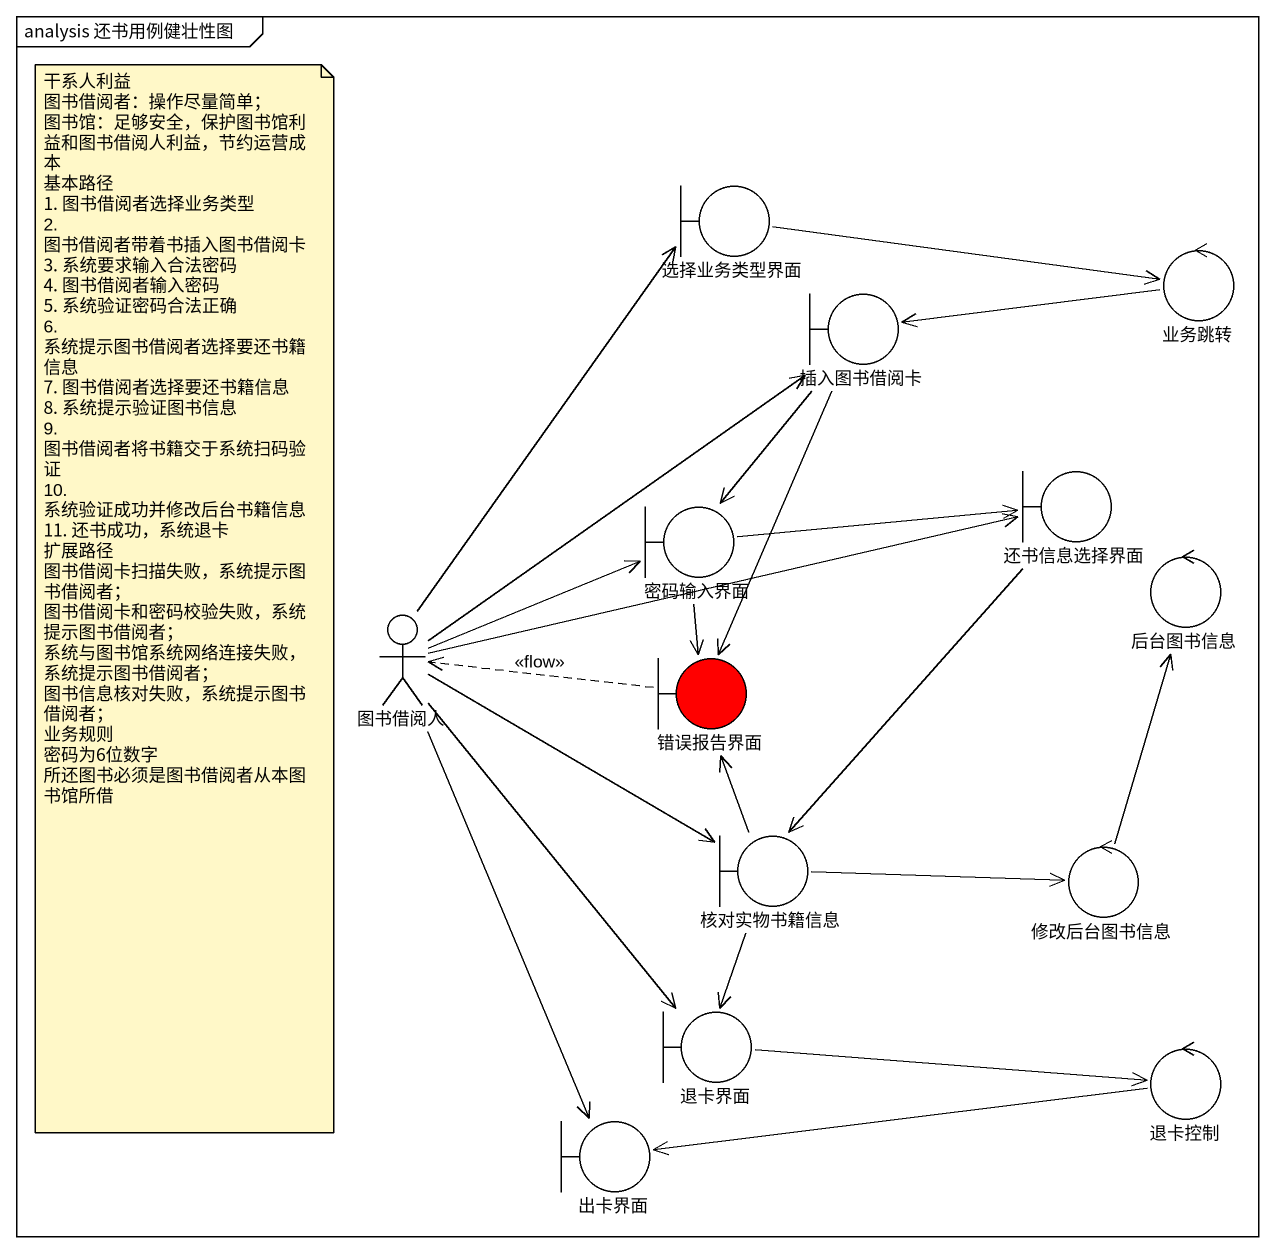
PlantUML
@startuml
mainframe analysis 还书用例健壮性图
boundary 选择业务类型界面
boundary 插入图书借阅卡
control 业务跳转
boundary 密码输入界面
boundary 还书信息选择界面
control 后台图书信息
actor 图书借阅人
boundary 错误报告界面 #FF0000
boundary 核对实物书籍信息
control 修改后台图书信息
boundary 退卡界面
control 退卡控制
boundary 出卡界面
选择业务类型界面 -right-> 业务跳转
插入图书借阅卡 --> 密码输入界面
插入图书借阅卡 --> 错误报告界面
业务跳转 -left-> 插入图书借阅卡
密码输入界面 -right-> 还书信息选择界面
密码输入界面 --> 错误报告界面
还书信息选择界面 --> 核对实物书籍信息
图书借阅人 -up-> 选择业务类型界面
图书借阅人 -up-> 插入图书借阅卡
图书借阅人 -right-> 密码输入界面
图书借阅人 -right-> 还书信息选择界面
图书借阅人 -right-> 核对实物书籍信息
图书借阅人 --> 退卡界面
图书借阅人 --> 出卡界面
错误报告界面 .left.> 图书借阅人 : <<flow>>
核对实物书籍信息 -up-> 错误报告界面
核对实物书籍信息 -right-> 修改后台图书信息
核对实物书籍信息 --> 退卡界面
修改后台图书信息 -up-> 后台图书信息
退卡界面 -right-> 退卡控制
退卡控制 -left-> 出卡界面
note as N1
  干系人利益
  图书借阅者：操作尽量简单；
  图书馆：足够安全，保护图书馆利益和图书借阅人利益，节约运营成本
  基本路径
  1. 图书借阅者选择业务类型
  2. 图书借阅者带着书插入图书借阅卡
  3. 系统要求输入合法密码
  4. 图书借阅者输入密码
  5. 系统验证密码合法正确
  6. 系统提示图书借阅者选择要还书籍信息
  7. 图书借阅者选择要还书籍信息
  8. 系统提示验证图书信息
  9. 图书借阅者将书籍交于系统扫码验证
  10. 系统验证成功并修改后台书籍信息
  11. 还书成功，系统退卡
  扩展路径
  图书借阅卡扫描失败，系统提示图书借阅者；
  图书借阅卡和密码校验失败，系统提示图书借阅者；
  系统与图书馆系统网络连接失败，系统提示图书借阅者；
  图书信息核对失败，系统提示图书借阅者；
  业务规则
  密码为6位数字
  所还图书必须是图书借阅者从本图书馆所借
end note
@enduml
